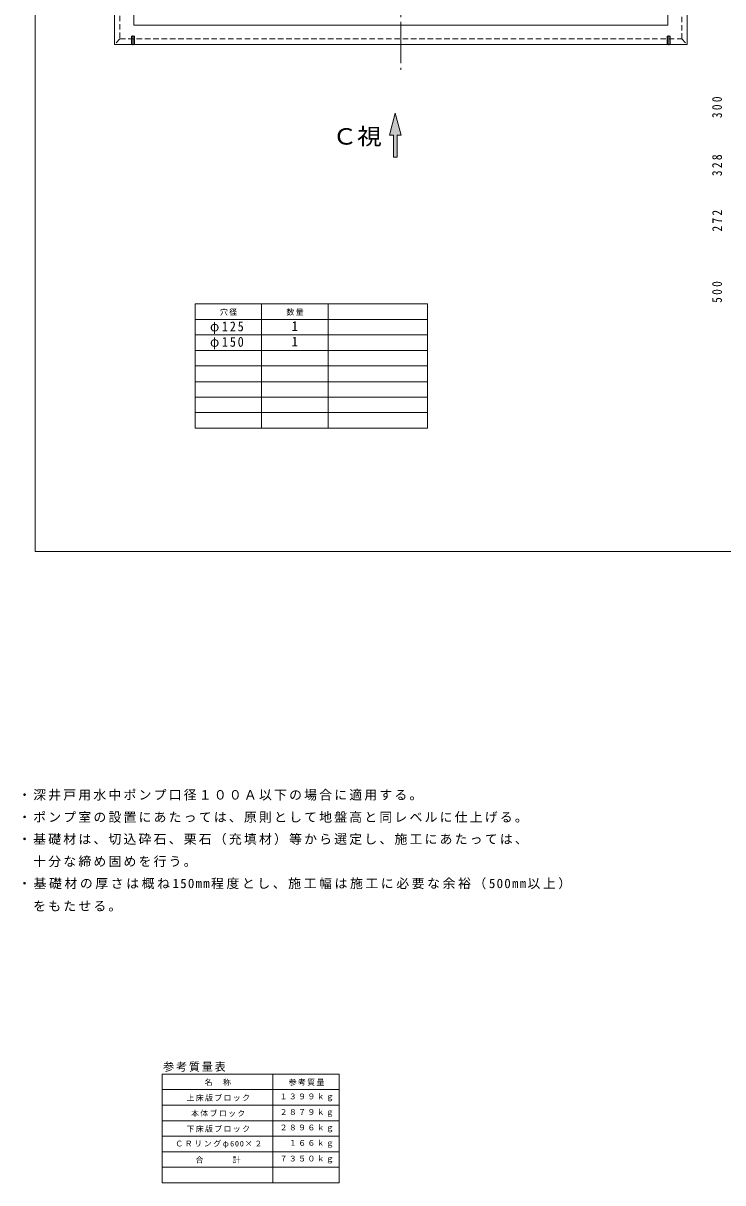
# Model space of a CAD drawing. Units: millimetres at full size, sheet at 1:25; details may follow other scales. Extents: x -16517 to 5598, y -6942 to 5880.
# Drawn here: x -5038 to -1252, y -6942 to -663 of the extents above; entities that cross this region are included whole.
import ezdxf
from ezdxf.enums import TextEntityAlignment as Align

# ---------------------------------------------------------------- set-up
doc = ezdxf.new("R2010")
doc.units = ezdxf.units.MM
doc.header["$LTSCALE"] = 25
doc.linetypes.add('CHAIN2', pattern=[12, 9, -1, 1, -1])
doc.linetypes.add('DASHED1', pattern=[1.8, 1.2, -0.6])
for name, color, linetype, lineweight in [('0-0_枠', 7, 'Continuous', 9), ('0-1_製品図', 4, 'Continuous', 9), ('0-3', 7, 'Continuous', 9), ('0-A_蓋', 7, 'Continuous', 9), ('1-0', 7, 'Continuous', 9)]:
    doc.layers.add(name, color=color, linetype=linetype, lineweight=lineweight)
doc.styles.add('ＭＳ ゴシック', font='')
doc.styles.get('ＭＳ ゴシック').set_extended_font_data('MS Gothic')

msp = doc.modelspace()

# ---------------------------------------------------------------- linework, layer by layer
at = {"layer": '0-0_枠'}
for p, q in [((-4108.54, -2183.26), (-4108.54, -2855.76)), ((-4108.54, -2183.26), (-2849.78, -2183.26)), ((-3748.41, -2183.26), (-3748.41, -2855.76)), ((-3388.29, -2183.26), (-3388.29, -2855.76)), ((-2849.78, -2183.26), (-2849.78, -2855.76)), ((-4108.54, -2267.82), (-2849.78, -2267.82)), ((-4108.54, -2351.38), (-2849.78, -2351.38)), ((-4108.54, -2351.38), (-2909.78, -2351.38)), ((-4108.54, -2434.95), (-2849.78, -2434.95)), ((-4108.54, -2518.51), (-2849.78, -2518.51)), ((-4108.54, -2604.07), (-2849.78, -2604.07)), ((-4108.54, -2687.63), (-2849.78, -2687.63)), ((-4108.54, -2771.2), (-2849.78, -2771.2)), ((-4108.54, -2855.76), (-2849.78, -2855.76))]:
    msp.add_line(p, q, dxfattribs=at)
at = {"layer": '0-1_製品図', "color": 7, "linetype": 'CHAIN2'}
msp.add_line((-2994.58, 844.88), (-2994.58, -916.31), dxfattribs=at)
at = {"layer": '0-1_製品図', "color": 7, "linetype": 'DASHED1'}
for p, q in [((-4514.58, 591.97), (-4514.58, -748.03)), ((-4514.58, -748.03), (-4544.58, -778.03)), ((-4514.58, -748.03), (-1474.58, -748.03)), ((-1474.58, -748.03), (-1444.58, -778.03))]:
    msp.add_line(p, q, dxfattribs=at)
at = {"layer": '0-1_製品図'}
for p, q in [((-4451.48, -733.03), (-4452.58, -734.13)), ((-4451.48, -733.03), (-4451.48, -778.03)), ((-4437.68, -733.03), (-4451.48, -733.03)), ((-4444.58, -781.97), (-4444.58, -729.08)), ((-4437.68, -778.03), (-4437.68, -733.03)), ((-4436.58, -734.13), (-4437.68, -733.03)), ((-1552.58, -734.13), (-1551.48, -733.03)), ((-1551.48, -778.03), (-1551.48, -733.03)), ((-1551.48, -733.03), (-1537.68, -733.03)), ((-1544.58, -781.97), (-1544.58, -729.08)), ((-1537.68, -733.03), (-1537.68, -778.03)), ((-1537.68, -733.03), (-1536.58, -734.13))]:
    msp.add_line(p, q, dxfattribs=at)
at = {"layer": '0-1_製品図', "color": 7}
for p, q in [((-3024.83, -1150.49), (-3056.78, -1269.73)), ((-3024.83, -1150.49), (-2992.88, -1269.73)), ((-3056.78, -1269.73), (-3034.83, -1269.73)), ((-3034.83, -1269.73), (-3034.83, -1388.73)), ((-3014.83, -1269.73), (-3014.83, -1388.73)), ((-3014.83, -1269.73), (-2992.88, -1269.73)), ((-3034.83, -1388.73), (-3014.83, -1388.73))]:
    msp.add_line(p, q, dxfattribs=at)
at = {"layer": '0-1_製品図', "color": 3}
for points in [[(-4544.58, -778.03), (-1444.58, -778.03), (-1444.58, 621.97), (-4544.58, 621.97)], [(-1549.58, 516.97), (-4439.58, 516.97), (-4439.58, -673.03), (-1549.58, -673.03)]]:
    msp.add_lwpolyline(points, close=True, dxfattribs=at)
at = {"layer": '0-1_製品図', "color": 7, "linetype": 'DASHED1'}
msp.add_lwpolyline([(-1474.58, -748.03), (-1474.58, 591.97), (-1444.58, 621.97)], dxfattribs=at)
at = {"layer": '0-1_製品図'}
for points in [[(-4452.58, -734.13), (-4452.58, -778.03), (-4436.58, -778.03), (-4436.58, -734.13)], [(-1536.58, -734.13), (-1536.58, -778.03), (-1552.58, -778.03), (-1552.58, -734.13)]]:
    msp.add_lwpolyline(points, dxfattribs=at)
at = {"layer": '0-1_製品図', "color": 8}
for points in [[(-3024.83, -1150.49), (-3034.83, -1269.73), (-3056.78, -1269.73)], [(-3024.83, -1150.49), (-3014.83, -1388.73), (-3034.83, -1388.73)], [(-3024.83, -1150.49), (-3034.83, -1388.73), (-3034.83, -1269.73)], [(-3024.83, -1150.49), (-2992.88, -1269.73), (-3014.83, -1269.73)], [(-3024.83, -1150.49), (-3014.83, -1269.73), (-3014.83, -1388.73)]]:
    msp.add_solid(points, dxfattribs=at)
at = {"layer": '0-A_蓋'}
for p, q in [((-4286.73, -6353.59), (-3327.73, -6353.59)), ((-4286.73, -6353.59), (-4286.73, -6941.53)), ((-3687.6, -6353.59), (-3687.6, -6941.53)), ((-3327.73, -6353.59), (-3327.73, -6941.53)), ((-4286.73, -6437.16), (-3327.73, -6437.16)), ((-4286.73, -6521.72), (-3327.73, -6521.72)), ((-4286.73, -6605.28), (-3327.73, -6605.28)), ((-4286.73, -6689.84), (-3327.73, -6689.84)), ((-4286.73, -6774.4), (-3327.73, -6774.4)), ((-4286.73, -6856.97), (-3327.73, -6856.97)), ((-4286.73, -6941.53), (-3327.73, -6941.53))]:
    msp.add_line(p, q, dxfattribs=at)
at = {"layer": '1-0', "color": 5}
for p, q in [((-4973.06, 3523.32), (-4973.06, -3523.32)), ((-4973.06, -3523.32), (4973.06, -3523.32))]:
    msp.add_line(p, q, dxfattribs=at)

# ---------------------------------------------------------------- texts
at = {"layer": '0-0_枠', "char_height": 30.63, "attachment_point": 7, "style": 'ＭＳ ゴシック'}
for s, insert in [('\\T1.17;穴径', (-3973.81, -2246.43)), ('\\T1.17;数量', (-3613.68, -2246.43))]:
    msp.add_mtext(s, dxfattribs=dict(at, insert=insert))
at = {"layer": '0-1_製品図', "color": 7, "style": 'ＭＳ ゴシック', "width": 1.1}
msp.add_text('Ｃ視', height=88.86, dxfattribs=at).set_placement((-3364.37, -1347.36), align=Align.BOTTOM_LEFT)
at = {"layer": '0-3', "style": 'ＭＳ ゴシック', "width": 0.95}
for p in [(-3585.64, -2346.06), (-3585.64, -2429.62)]:
    msp.add_text('1', height=53.46, dxfattribs=at).set_placement(p, align=Align.BOTTOM_LEFT)
at = {"layer": '0-3', "char_height": 53.46, "attachment_point": 7, "rotation": 90, "style": 'ＭＳ ゴシック'}
for s, insert in [('\\T1.4;\\W0.85;300', (-1255.98, -1177.31)), ('\\T1.4;\\W0.85;328', (-1255.98, -1491.31)), ('\\T1.4;\\W0.85;272', (-1255.98, -1791.31)), ('\\T1.4;\\W0.85;500', (-1255.98, -2177.31))]:
    msp.add_mtext(s, dxfattribs=dict(at, insert=insert))
at = {"layer": '0-3', "char_height": 53.46, "attachment_point": 7, "style": 'ＭＳ ゴシック'}
for s, insert in [('\\T1.3;\\W0.9;φ125', (-4027.18, -2346.06)), ('\\T1.3;\\W0.9;φ150', (-4027.18, -2429.62))]:
    msp.add_mtext(s, dxfattribs=dict(at, insert=insert))
at = {"layer": '0-A_蓋', "attachment_point": 7, "style": 'ＭＳ ゴシック'}
for s, insert, char_height in [('\\T1.17;・深井戸用水中ポンプ口径１００Ａ以下の場合に適用する。', (-5065.89, -4872.67), 51.05), ('\\T1.17;・ポンプ室の設置にあたっては、原則として地盤高と同レベルに仕上げる。', (-5065.89, -4992.67), 51.05), ('\\T1.17;・基礎材は、切込砕石、栗石（充填材）等から選定し、施工にあたっては、', (-5065.89, -5112.67), 51.05), ('\\T1.17;\u3000十分な締め固めを行う。', (-5065.89, -5232.67), 51.05), ('\\T1.2;・基礎材の厚さは概ね150mm程度とし、施工幅は施工に必要な余裕（500mm以上）', (-5065.89, -5352.67), 51.05), ('\\T1.17;\u3000をもたせる。', (-5065.89, -5472.67), 51.05), ('\\T1.17;参考質量表', (-4281.46, -6340.45), 43.76), ('\\T1.17;名\u3000称', (-4056.94, -6416.27), 30.63), ('\\T1.17;参考質量', (-3601.76, -6416.27), 30.63), ('\\T1.17;上床版ブロック', (-4154.71, -6500.33), 30.63), ('\\T1.17;１３９９ｋｇ', (-3650.77, -6500.33), 30.63), ('\\T1.17;本体ブロック', (-4130.27, -6584.39), 30.63), ('\\T1.17;２８７９ｋｇ', (-3650.77, -6584.39), 30.63), ('\\T1.17;下床版ブロック', (-4154.71, -6668.45), 30.63), ('\\T1.17;２８９６ｋｇ', (-3650.77, -6668.45), 30.63), ('\\T1.2;ＣＲリングφ600×２', (-4215.82, -6753.01), 30.63), ('\\T1.17;\u3000１６６ｋｇ', (-3650.64, -6752.02), 30.63), ('\\T1.17;合\u3000\u3000\u3000計', (-4105.83, -6836.58), 30.63), ('\\T1.17;７３５０ｋｇ', (-3650.77, -6836.58), 30.63)]:
    msp.add_mtext(s, dxfattribs=dict(at, insert=insert, char_height=char_height))

doc.saveas('drawing.dxf')
